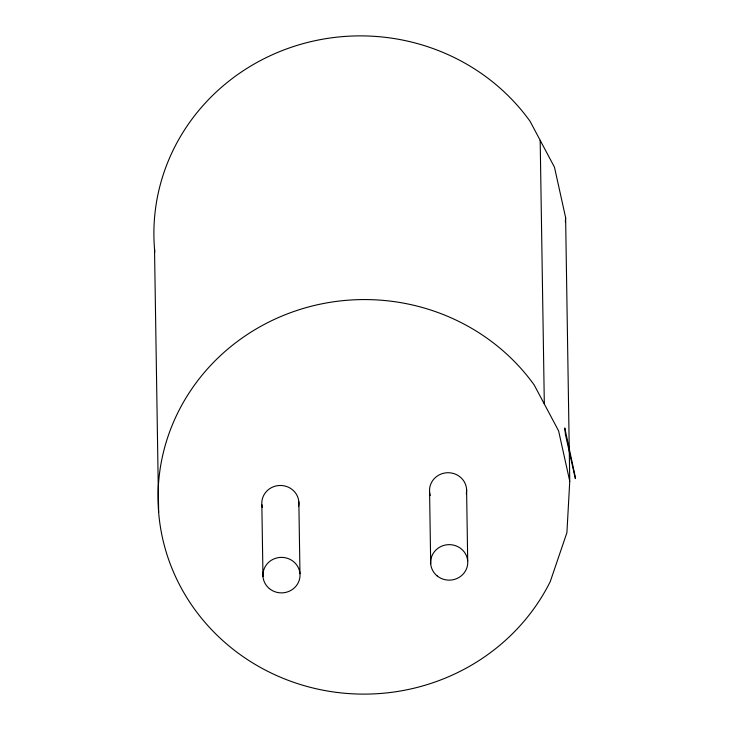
<?xml version="1.0" encoding="UTF-8"?>
<svg xmlns="http://www.w3.org/2000/svg" width="730" height="730" viewBox="0 0 730 730"><rect width="100%" height="100%" fill="white"/><g stroke="black" fill="none" stroke-linecap="round" stroke-linejoin="round"><path stroke-width="1.09" d="M565.367 222.011L565.613 217.54L554.462 167.17L530.062 121.299A206.179 197.273 -0.9 0 0 289.737 47.806A206.179 197.273 -0.9 0 0 154.815 252.096M569.756 481.225L566.909 532.654L550.237 581.646A206.179 197.273 -0.9 0 1 244.368 657.529A206.179 197.273 -0.9 0 1 219.794 356.231A206.179 197.273 -0.9 0 1 534.205 384.993L558.605 430.864L569.756 481.225L565.613 217.54M540.182 140.324L544.324 404.009M466.57 489.064L467.702 560.978M429.578 491.874L430.7 563.788M298.844 501.811L299.975 573.725M261.842 504.622L262.973 576.536M154.514 248.775L158.656 512.46M262.298 507.377A18.56 17.757 -0.9 0 1 279.873 485.468A18.56 17.757 -0.9 0 1 298.588 506.438M430.28 495.533A18.56 17.757 -0.9 0 1 447.116 472.739A18.56 17.757 -0.9 0 1 466.315 493.699M575.486 477.84L575.313 478.624L565.44 434.478L564.774 427.953L575.486 477.84M437.142 575.897A18.56 17.757 -0.9 0 0 467.446 565.613A18.56 17.757 -0.9 0 0 443.019 545.657A18.56 17.757 -0.9 0 0 437.142 575.897M269.416 588.635A18.56 17.757 -0.9 0 0 299.72 578.352A18.56 17.757 -0.9 0 0 275.292 558.395A18.56 17.757 -0.9 0 0 269.416 588.635"/></g></svg>
